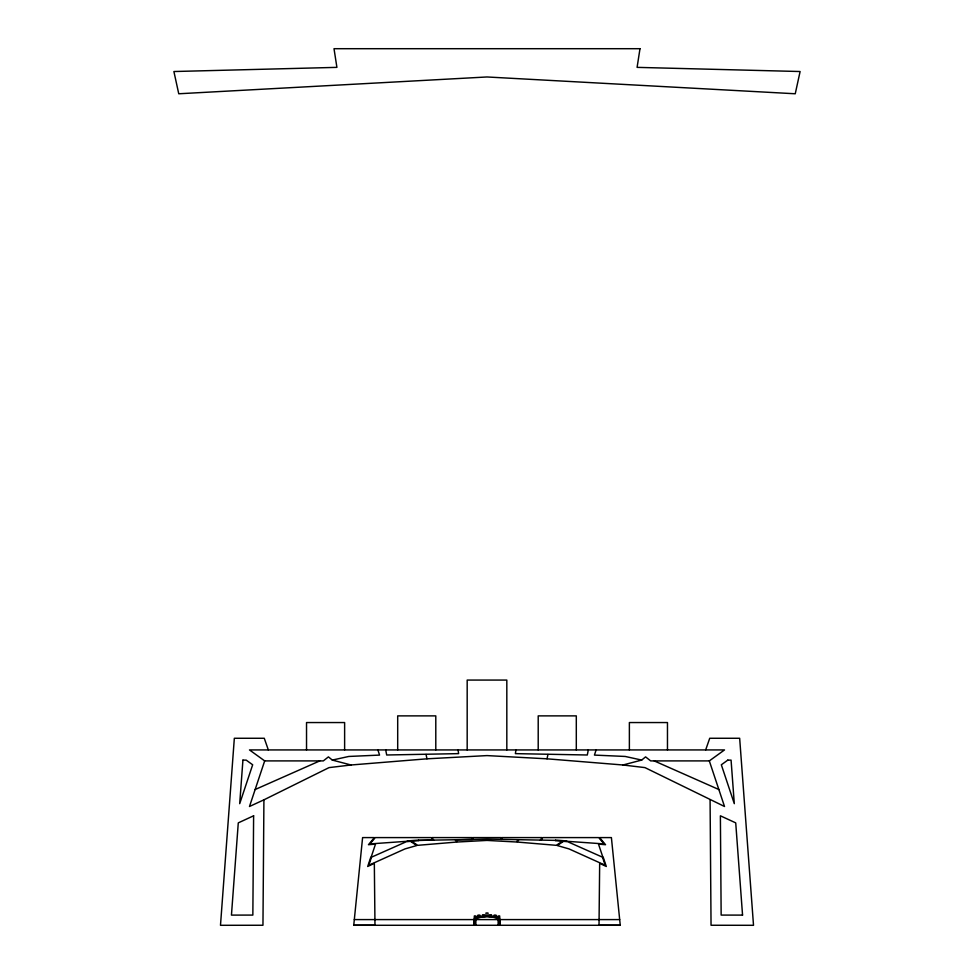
<?xml version="1.0" encoding="UTF-8"?>
<svg xmlns="http://www.w3.org/2000/svg" width="974" height="974" viewBox="0 0 974 974"><rect width="100%" height="100%" fill="white"/><g stroke="black" fill="none" stroke-linecap="round" stroke-linejoin="round"><path stroke-width="1.46" d="M622.983 764.992L641.696 760.073L645.579 756.883L650.669 760.901L709.316 760.901L724.51 806.484L644.958 767.609L622.983 764.992L547.011 758.819L487 755.593L426.989 758.819L351.017 764.992L329.042 767.609L263.917 799.837L262.956 925.251L220.489 925.3L234.332 738.268L264.271 738.268L268.337 749.931M493.794 917.228L498.116 917.021L498.871 919.298C492.028 915.755 482.787 915.718 475.848 918.969L475.799 925.239L473.681 925.239L474.362 915.889L476.067 916.473M541.106 840.172L542.822 837.591L598.706 837.591L604.038 843.922L566.661 841.268L602.93 857.376L598.511 844.141L605.548 844.702L599.57 837.591L611.404 837.591L620.255 925.276L353.745 925.276L362.596 837.591L374.43 837.591L368.452 844.702L375.489 844.141L371.07 857.376L407.339 841.268L369.962 843.922L375.294 837.591L431.178 837.591L432.894 840.172L418.455 840.379L472.475 839.442L471.927 837.591L431.969 837.591L433.673 840.172M488.449 916.473L492.065 916.473M515.952 749.931L515.38 753.633L587.31 754.996L588.296 749.931M547.011 758.819L547.96 754.46M500.843 839.43L501.391 837.591L472.609 837.591L473.157 839.43M501.525 839.442L502.073 837.591L542.031 837.591L540.327 840.172M492.454 916.473L494.731 916.984M596.1 749.931L594.444 755.094L625.211 756.457L641.696 760.073M351.017 764.992L332.304 760.073L328.421 756.883L323.331 760.901L264.685 760.901L249.49 806.484L263.917 799.837M480.206 917.228L475.884 917.021L475.129 919.298L475.848 918.969M497.933 916.473L499.638 915.889L500.319 925.239L498.201 925.239L498.152 918.969M705.663 749.931L709.729 738.268L739.668 738.268L753.511 925.3L711.044 925.251L710.083 799.837M517.937 839.844L516.634 842.011L487 840.416L457.366 842.011L456.063 839.856L487 839.089L555.545 840.379M518.692 839.856L517.377 842.06L556.264 845.322L562.448 841.268L555.521 840.708L555.57 840.063L566.685 840.939L566.637 841.597L563.52 841.353L557.177 845.517L568.999 848.902L605.195 865.241L602.614 857.485L603.235 857.278L606.303 866.483L599.667 863.354L599.022 925.239L620.255 925.276M709.316 760.901L724.51 749.931L249.49 749.931L264.685 760.901M498.116 917.021L498.871 916.473L475.129 916.473L475.884 917.021M255.151 789.524L319.789 760.901M475.409 918.458L478.636 917.021M332.304 760.073L348.789 756.457L379.556 755.094L377.9 749.931M479.269 916.984L481.546 916.473M385.704 749.931L386.69 754.996L458.62 753.633L458.048 749.931M481.935 916.473L485.551 916.473M353.745 925.276L374.978 925.239L374.333 863.354L367.697 866.483L370.765 857.278L371.386 857.485L368.805 865.241L405.001 848.902L416.823 845.517L410.48 841.353L407.363 841.597L407.315 840.939L418.43 840.063L418.479 840.708L411.552 841.268L417.736 845.322L456.623 842.06L455.308 839.856M354.317 919.59L619.683 919.59M654.211 760.901L718.849 789.524M495.364 917.021L498.591 918.458M426.04 754.46L426.989 758.819M667.47 749.931L667.47 722.55L629.374 722.55L629.374 749.931M576.304 749.931L576.304 715.878L538.208 715.878L538.208 749.931M506.821 749.931L506.821 680.071L467.179 680.071L467.179 749.931M496.022 916.473L496.022 915.11L494.122 915.11L494.122 916.473M491.468 916.473L491.468 914.769L489.557 914.769L489.557 916.473M487.986 916.473L487.986 912.979L486.014 912.979L486.014 916.473M484.443 916.473L484.443 914.769L482.532 914.769L482.532 916.473M479.878 916.473L479.878 915.11L477.978 915.11L477.978 916.473M435.792 749.931L435.792 715.878L397.696 715.878L397.696 749.931M344.626 749.931L344.626 722.55L306.53 722.55L306.53 749.931M253.617 815.798L252.85 915.085L231.447 915.11L238.277 822.872L253.617 815.798M475.336 919.773L475.288 924.728L474.228 924.74L474.569 920.126L475.336 919.773M242.928 760.122L239.701 803.672L252.668 764.785L246.203 760.122L242.928 760.122M474.801 916.984L474.63 919.164L474.801 916.984M639.991 48.7L637.093 67.364L800.104 71.528L795.247 93.772L487 76.97L178.753 93.772L173.896 71.528L336.907 67.364L334.009 48.7L639.991 48.7M499.041 916.984L499.37 919.164L499.041 916.984M727.797 760.122L721.332 764.785L734.299 803.672L731.072 760.122L727.797 760.122M742.553 915.11L721.15 915.085L720.383 815.798L735.723 822.872L742.553 915.11M499.772 924.74L498.712 924.728L498.664 919.773L499.431 920.126L499.772 924.74"/></g></svg>
